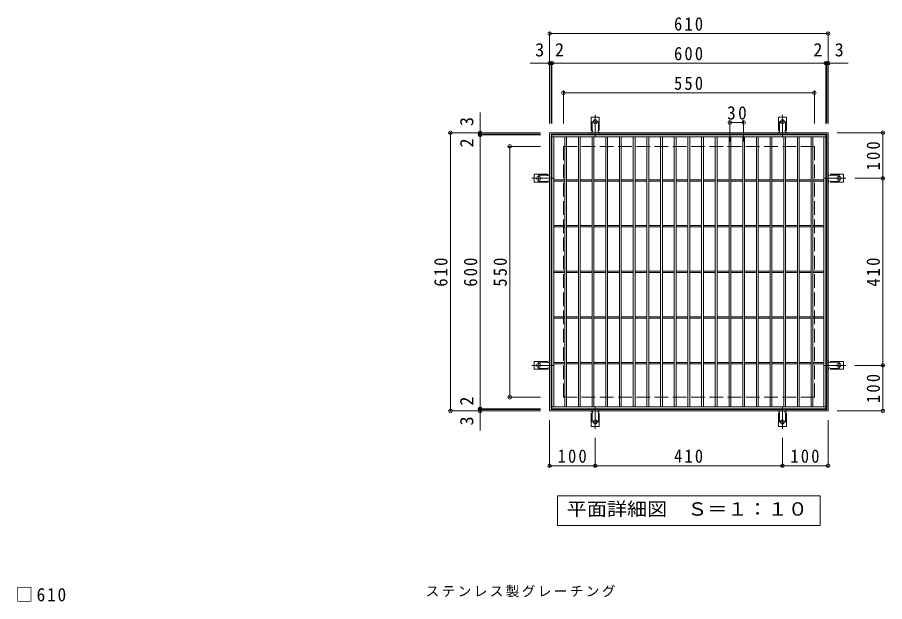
# Model space of a CAD drawing. Units: millimetres, scale not verified. Extents: x -1579 to 1616, y -1371 to 1294.
# Drawn here: x -1471 to 429, y 13 to 1294 of the extents above; entities that cross this region are included whole.
import ezdxf
from ezdxf.enums import TextEntityAlignment as Align

# ---------------------------------------------------------------- set-up
doc = ezdxf.new("R2010")
doc.units = ezdxf.units.MM
doc.header["$LTSCALE"] = 10
doc.header["$PDMODE"] = 32
doc.header["$PDSIZE"] = 8
for name, pattern in [('CHAIN2', [12, 9, -1, 1, -1]), ('DASHED2', [3, 2, -1]), ('DASHED3', [4, 3, -1])]:
    doc.linetypes.add(name, pattern=pattern)
for name, color, linetype, lineweight in [('C-1', 2, 'Continuous', 9), ('C-2', 3, 'Continuous', 9), ('C-4', 7, 'Continuous', 9), ('C-5', 2, 'Continuous', 9), ('C-A', 3, 'Continuous', 9), ('D-5', 7, 'Continuous', 9)]:
    doc.layers.add(name, color=color, linetype=linetype, lineweight=lineweight)
doc.styles.add('ＭＳ ゴシック', font='')
doc.styles.get('ＭＳ ゴシック').set_extended_font_data('MS Gothic')

msp = doc.modelspace()

# ---------------------------------------------------------------- linework, layer by layer
at = {"layer": 'C-1'}
for p, q in [((-305, 1041.01), (-305, 431.01)), ((305, 1041.01), (-305, 1041.01)), ((-302, 1038.01), (-302, 434.01)), ((302, 1038.01), (-302, 1038.01))]:
    msp.add_line(p, q, dxfattribs=at)
at = {"layer": 'C-1', "linetype": 'DASHED3'}
for p, q in [((-275, 1011.01), (-275, 461.01)), ((275, 1011.01), (-275, 1011.01))]:
    msp.add_line(p, q, dxfattribs=at)
at = {"layer": 'C-1'}
for points in [[(-305, 431.01), (305, 431.01), (305, 1041.01)], [(-302, 434.01), (302, 434.01), (302, 1038.01)]]:
    msp.add_lwpolyline(points, dxfattribs=at)
at = {"layer": 'C-1', "linetype": 'DASHED3'}
msp.add_lwpolyline([(-275, 461.01), (275, 461.01), (275, 1011.01)], dxfattribs=at)
at = {"layer": 'C-2'}
for p, q in [((-300, 436.01), (-300, 1036.01)), ((-300, 1036.01), (300, 1036.01)), ((-300, 1032.01), (300, 1032.01)), ((-296, 440.01), (-296, 1032.01)), ((-272, 440.01), (-272, 1032.01)), ((-268, 440.01), (-268, 1032.01)), ((-242, 440.01), (-242, 1032.01)), ((-238, 440.01), (-238, 1032.01)), ((-212, 440.01), (-212, 1032.01)), ((-208, 440.01), (-208, 1032.01)), ((-182, 440.01), (-182, 1032.01)), ((-178, 440.01), (-178, 1032.01)), ((-152, 440.01), (-152, 1032.01)), ((-148, 440.01), (-148, 1032.01)), ((-122, 440.01), (-122, 1032.01)), ((-118, 440.01), (-118, 1032.01)), ((-92, 440.01), (-92, 1032.01)), ((-88, 440.01), (-88, 1032.01)), ((-62, 440.01), (-62, 1032.01)), ((-58, 440.01), (-58, 1032.01)), ((-32, 440.01), (-32, 1032.01)), ((-28, 440.01), (-28, 1032.01)), ((-2, 440.01), (-2, 1032.01)), ((2, 440.01), (2, 1032.01)), ((28, 440.01), (28, 1032.01)), ((32, 440.01), (32, 1032.01)), ((58, 440.01), (58, 1032.01)), ((62, 440.01), (62, 1032.01)), ((88, 440.01), (88, 1032.01)), ((92, 440.01), (92, 1032.01)), ((118, 440.01), (118, 1032.01)), ((122, 440.01), (122, 1032.01)), ((148, 440.01), (148, 1032.01)), ((152, 440.01), (152, 1032.01)), ((178, 440.01), (178, 1032.01)), ((182, 440.01), (182, 1032.01)), ((208, 440.01), (208, 1032.01)), ((212, 440.01), (212, 1032.01)), ((238, 440.01), (238, 1032.01)), ((242, 440.01), (242, 1032.01)), ((268, 440.01), (268, 1032.01)), ((272, 440.01), (272, 1032.01)), ((296, 440.01), (296, 1032.01)), ((-296, 937.51), (-272, 937.51)), ((-296, 934.51), (-272, 934.51)), ((-268, 937.51), (-242, 937.51)), ((-268, 934.51), (-242, 934.51)), ((-238, 937.51), (-212, 937.51)), ((-238, 934.51), (-212, 934.51)), ((-208, 937.51), (-182, 937.51)), ((-208, 934.51), (-182, 934.51)), ((-178, 937.51), (-152, 937.51)), ((-178, 934.51), (-152, 934.51)), ((-148, 937.51), (-122, 937.51)), ((-148, 934.51), (-122, 934.51)), ((-118, 937.51), (-92, 937.51)), ((-118, 934.51), (-92, 934.51)), ((-88, 937.51), (-62, 937.51)), ((-88, 934.51), (-62, 934.51)), ((-58, 937.51), (-32, 937.51)), ((-58, 934.51), (-32, 934.51)), ((-28, 937.51), (-2, 937.51)), ((-28, 934.51), (-2, 934.51)), ((2, 937.51), (28, 937.51)), ((2, 934.51), (28, 934.51)), ((32, 937.51), (58, 937.51)), ((32, 934.51), (58, 934.51)), ((62, 937.51), (88, 937.51)), ((62, 934.51), (88, 934.51)), ((92, 937.51), (118, 937.51)), ((92, 934.51), (118, 934.51)), ((122, 937.51), (148, 937.51)), ((122, 934.51), (148, 934.51)), ((152, 937.51), (178, 937.51)), ((152, 934.51), (178, 934.51)), ((182, 937.51), (208, 937.51)), ((182, 934.51), (208, 934.51)), ((212, 937.51), (238, 937.51)), ((212, 934.51), (238, 934.51)), ((242, 937.51), (268, 937.51)), ((242, 934.51), (268, 934.51)), ((272, 937.51), (296, 937.51)), ((272, 934.51), (296, 934.51)), ((-296, 837.51), (-272, 837.51)), ((-268, 837.51), (-242, 837.51)), ((-238, 837.51), (-212, 837.51)), ((-208, 837.51), (-182, 837.51)), ((-178, 837.51), (-152, 837.51)), ((-148, 837.51), (-122, 837.51)), ((-118, 837.51), (-92, 837.51)), ((-88, 837.51), (-62, 837.51)), ((-58, 837.51), (-32, 837.51)), ((-28, 837.51), (-2, 837.51)), ((2, 837.51), (28, 837.51)), ((32, 837.51), (58, 837.51)), ((62, 837.51), (88, 837.51)), ((92, 837.51), (118, 837.51)), ((122, 837.51), (148, 837.51)), ((152, 837.51), (178, 837.51)), ((182, 837.51), (208, 837.51)), ((212, 837.51), (238, 837.51)), ((242, 837.51), (268, 837.51)), ((272, 837.51), (296, 837.51)), ((-296, 834.51), (-272, 834.51)), ((-268, 834.51), (-242, 834.51)), ((-238, 834.51), (-212, 834.51)), ((-208, 834.51), (-182, 834.51)), ((-178, 834.51), (-152, 834.51)), ((-148, 834.51), (-122, 834.51)), ((-118, 834.51), (-92, 834.51)), ((-88, 834.51), (-62, 834.51)), ((-58, 834.51), (-32, 834.51)), ((-28, 834.51), (-2, 834.51)), ((2, 834.51), (28, 834.51)), ((32, 834.51), (58, 834.51)), ((62, 834.51), (88, 834.51)), ((92, 834.51), (118, 834.51)), ((122, 834.51), (148, 834.51)), ((152, 834.51), (178, 834.51)), ((182, 834.51), (208, 834.51)), ((212, 834.51), (238, 834.51)), ((242, 834.51), (268, 834.51)), ((272, 834.51), (296, 834.51)), ((-296, 737.51), (-272, 737.51)), ((-296, 734.51), (-272, 734.51)), ((-268, 737.51), (-242, 737.51)), ((-268, 734.51), (-242, 734.51)), ((-238, 737.51), (-212, 737.51)), ((-238, 734.51), (-212, 734.51)), ((-208, 737.51), (-182, 737.51)), ((-208, 734.51), (-182, 734.51)), ((-178, 737.51), (-152, 737.51)), ((-178, 734.51), (-152, 734.51)), ((-148, 737.51), (-122, 737.51)), ((-148, 734.51), (-122, 734.51)), ((-118, 737.51), (-92, 737.51)), ((-118, 734.51), (-92, 734.51)), ((-88, 737.51), (-62, 737.51)), ((-88, 734.51), (-62, 734.51)), ((-58, 737.51), (-32, 737.51)), ((-58, 734.51), (-32, 734.51)), ((-28, 737.51), (-2, 737.51)), ((-28, 734.51), (-2, 734.51)), ((2, 737.51), (28, 737.51)), ((2, 734.51), (28, 734.51)), ((32, 737.51), (58, 737.51)), ((32, 734.51), (58, 734.51)), ((62, 737.51), (88, 737.51)), ((62, 734.51), (88, 734.51)), ((92, 737.51), (118, 737.51)), ((92, 734.51), (118, 734.51)), ((122, 737.51), (148, 737.51)), ((122, 734.51), (148, 734.51)), ((152, 737.51), (178, 737.51)), ((152, 734.51), (178, 734.51)), ((182, 737.51), (208, 737.51)), ((182, 734.51), (208, 734.51)), ((212, 737.51), (238, 737.51)), ((212, 734.51), (238, 734.51)), ((242, 737.51), (268, 737.51)), ((242, 734.51), (268, 734.51)), ((272, 737.51), (296, 737.51)), ((272, 734.51), (296, 734.51)), ((-296, 637.51), (-272, 637.51)), ((-296, 634.51), (-272, 634.51)), ((-268, 637.51), (-242, 637.51)), ((-268, 634.51), (-242, 634.51)), ((-238, 637.51), (-212, 637.51)), ((-238, 634.51), (-212, 634.51)), ((-208, 637.51), (-182, 637.51)), ((-208, 634.51), (-182, 634.51)), ((-178, 637.51), (-152, 637.51)), ((-178, 634.51), (-152, 634.51)), ((-148, 637.51), (-122, 637.51)), ((-148, 634.51), (-122, 634.51)), ((-118, 637.51), (-92, 637.51)), ((-118, 634.51), (-92, 634.51)), ((-88, 637.51), (-62, 637.51)), ((-88, 634.51), (-62, 634.51)), ((-58, 637.51), (-32, 637.51)), ((-58, 634.51), (-32, 634.51)), ((-28, 637.51), (-2, 637.51)), ((-28, 634.51), (-2, 634.51)), ((2, 637.51), (28, 637.51)), ((2, 634.51), (28, 634.51)), ((32, 637.51), (58, 637.51)), ((32, 634.51), (58, 634.51)), ((62, 637.51), (88, 637.51)), ((62, 634.51), (88, 634.51)), ((92, 637.51), (118, 637.51)), ((92, 634.51), (118, 634.51)), ((122, 637.51), (148, 637.51)), ((122, 634.51), (148, 634.51)), ((152, 637.51), (178, 637.51)), ((152, 634.51), (178, 634.51)), ((182, 637.51), (208, 637.51)), ((182, 634.51), (208, 634.51)), ((212, 637.51), (238, 637.51)), ((212, 634.51), (238, 634.51)), ((242, 637.51), (268, 637.51)), ((242, 634.51), (268, 634.51)), ((272, 637.51), (296, 637.51)), ((272, 634.51), (296, 634.51)), ((-296, 537.51), (-272, 537.51)), ((-296, 534.51), (-272, 534.51)), ((-268, 537.51), (-242, 537.51)), ((-268, 534.51), (-242, 534.51)), ((-238, 537.51), (-212, 537.51)), ((-238, 534.51), (-212, 534.51)), ((-208, 537.51), (-182, 537.51)), ((-208, 534.51), (-182, 534.51)), ((-178, 537.51), (-152, 537.51)), ((-178, 534.51), (-152, 534.51)), ((-148, 537.51), (-122, 537.51)), ((-148, 534.51), (-122, 534.51)), ((-118, 537.51), (-92, 537.51)), ((-118, 534.51), (-92, 534.51)), ((-88, 537.51), (-62, 537.51)), ((-88, 534.51), (-62, 534.51)), ((-58, 537.51), (-32, 537.51)), ((-58, 534.51), (-32, 534.51)), ((-28, 537.51), (-2, 537.51)), ((-28, 534.51), (-2, 534.51)), ((2, 537.51), (28, 537.51)), ((2, 534.51), (28, 534.51)), ((32, 537.51), (58, 537.51)), ((32, 534.51), (58, 534.51)), ((62, 537.51), (88, 537.51)), ((62, 534.51), (88, 534.51)), ((92, 537.51), (118, 537.51)), ((92, 534.51), (118, 534.51)), ((122, 537.51), (148, 537.51)), ((122, 534.51), (148, 534.51)), ((152, 537.51), (178, 537.51)), ((152, 534.51), (178, 534.51)), ((182, 537.51), (208, 537.51)), ((182, 534.51), (208, 534.51)), ((212, 537.51), (238, 537.51)), ((212, 534.51), (238, 534.51)), ((242, 537.51), (268, 537.51)), ((242, 534.51), (268, 534.51)), ((272, 537.51), (296, 537.51)), ((272, 534.51), (296, 534.51)), ((300, 440.01), (-300, 440.01))]:
    msp.add_line(p, q, dxfattribs=at)
msp.add_lwpolyline([(300, 1036.01), (300, 436.01), (-300, 436.01)], dxfattribs=at)
at = {"layer": 'C-4'}
for p, q in [((-305, 1261.43), (-305, 1061.01)), ((-305, 1258.43), (305, 1258.43)), ((305, 1261.43), (305, 1061.01)), ((-305, 1193.43), (-347.57, 1193.43)), ((-305, 1193.43), (-302, 1193.43)), ((-302, 1196.43), (-302, 1061.01)), ((-302, 1193.43), (-300, 1193.43)), ((-300, 1196.43), (-300, 1061.01)), ((-300, 1193.43), (300, 1193.43)), ((300, 1196.43), (300, 1061.01)), ((300, 1193.43), (302, 1193.43)), ((302, 1196.43), (302, 1061.01)), ((302, 1193.43), (305, 1193.43)), ((305, 1193.43), (349.17, 1193.43)), ((-275, 1131.43), (-275, 1061.01)), ((-275, 1128.43), (275, 1128.43)), ((275, 1131.43), (275, 1061.01)), ((-457.42, 1041.01), (-457.42, 1085.18)), ((90, 1066.43), (90, 1021.97)), ((120, 1066.43), (120, 1021.97)), ((90, 1063.43), (120, 1063.43)), ((-525.42, 1041.01), (-325, 1041.01)), ((-522.42, 431.01), (-522.42, 1041.01)), ((-460.42, 1038.01), (-325, 1038.01)), ((-460.42, 1036.01), (-325, 1036.01)), ((-457.42, 1038.01), (-457.42, 1041.01)), ((-457.42, 1036.01), (-457.42, 1038.01)), ((-457.42, 436.01), (-457.42, 1036.01)), ((428, 1041.01), (325, 1041.01)), ((425, 941.01), (425, 1041.01)), ((-395.42, 1011.01), (-325, 1011.01)), ((-392.42, 461.01), (-392.42, 1011.01)), ((428, 941.01), (364, 941.01)), ((425, 531.01), (425, 941.01)), ((428, 531.01), (364, 531.01)), ((425, 431.01), (425, 531.01)), ((-395.42, 461.01), (-325, 461.01)), ((-525.42, 431.01), (-325, 431.01)), ((-460.42, 436.01), (-325, 436.01)), ((-460.42, 434.01), (-325, 434.01)), ((-457.42, 434.01), (-457.42, 436.01)), ((-457.42, 431.01), (-457.42, 434.01)), ((-457.42, 431.01), (-457.42, 388.44)), ((428, 431.01), (325, 431.01)), ((-305, 308.01), (-305, 411.01)), ((305, 308.01), (305, 411.01)), ((-205, 308.01), (-205, 372.01)), ((205, 308.01), (205, 372.01)), ((-305, 311.01), (-205, 311.01)), ((-205, 311.01), (205, 311.01)), ((205, 311.01), (305, 311.01))]:
    msp.add_line(p, q, dxfattribs=at)
for p in [(-305, 1258.43), (305, 1258.43), (-305, 1193.43), (-302, 1193.43), (-300, 1193.43), (300, 1193.43), (302, 1193.43), (305, 1193.43), (-275, 1128.43), (275, 1128.43), (90, 1063.43), (120, 1063.43), (-522.42, 1041.01), (-457.42, 1041.01), (-457.42, 1038.01), (-457.42, 1036.01), (425, 1041.01), (-392.42, 1011.01), (425, 941.01), (425, 531.01), (-392.42, 461.01), (-457.42, 436.01), (-457.42, 434.01), (-522.42, 431.01), (-457.42, 431.01), (425, 431.01), (-305, 311.01), (-205, 311.01), (205, 311.01), (305, 311.01)]:
    msp.add_point(p, dxfattribs=at)
at = {"layer": 'C-5', "color": 7}
msp.add_lwpolyline([(-287.5, 180.11), (-287.5, 245.11), (287.5, 245.11), (287.5, 180.11)], close=True, dxfattribs=at)
at = {"layer": 'C-A'}
for p, q in [((-213.75, 1046.01), (-213.75, 1075.01)), ((-213.75, 1075.01), (-196.25, 1075.01)), ((-196.25, 1046.01), (-196.25, 1075.01)), ((196.25, 1046.01), (196.25, 1075.01)), ((196.25, 1075.01), (213.75, 1075.01)), ((213.75, 1046.01), (213.75, 1075.01)), ((-213.75, 1046.01), (-212.5, 1046.01)), ((-196.25, 1046.01), (-197.5, 1046.01)), ((196.25, 1046.01), (197.5, 1046.01)), ((213.75, 1046.01), (212.5, 1046.01)), ((-212.49, 1042.01), (-213.01, 1042.01)), ((-197, 1042.01), (-197.5, 1042.01)), ((197.5, 1042.01), (196.99, 1042.01)), ((213, 1042.01), (212.5, 1042.01)), ((-310, 949.76), (-339, 949.76)), ((-339, 932.26), (-339, 949.76)), ((-310, 932.26), (-339, 932.26)), ((-310, 949.76), (-310, 948.51)), ((-310, 932.26), (-310, 933.51)), ((-306, 949.01), (-306, 948.51)), ((-306, 933.51), (-306, 933)), ((306, 949.01), (306, 948.51)), ((306, 933.51), (306, 933)), ((310, 949.76), (310, 948.51)), ((310, 949.76), (339, 949.76)), ((310, 932.26), (310, 933.51)), ((310, 932.26), (339, 932.26)), ((339, 932.26), (339, 949.76)), ((-310, 539.76), (-339, 539.76)), ((-339, 522.26), (-339, 539.76)), ((-310, 539.76), (-310, 538.51)), ((-306, 539.01), (-306, 538.51)), ((306, 539.01), (306, 538.51)), ((310, 539.76), (310, 538.51)), ((310, 539.76), (339, 539.76)), ((339, 522.26), (339, 539.76)), ((-310, 522.26), (-339, 522.26)), ((-310, 522.26), (-310, 523.51)), ((-306, 523.51), (-306, 523)), ((306, 523.51), (306, 523)), ((310, 522.26), (310, 523.51)), ((310, 522.26), (339, 522.26)), ((-213.75, 426.01), (-212.5, 426.01)), ((-213.75, 426.01), (-213.75, 397.01)), ((-212.49, 430.01), (-213.01, 430.01)), ((-197, 430.01), (-197.5, 430.01)), ((-196.25, 426.01), (-197.5, 426.01)), ((-196.25, 426.01), (-196.25, 397.01)), ((196.25, 426.01), (197.5, 426.01)), ((196.25, 426.01), (196.25, 397.01)), ((197.5, 430.01), (196.99, 430.01)), ((213, 430.01), (212.5, 430.01)), ((213.75, 426.01), (212.5, 426.01)), ((213.75, 426.01), (213.75, 397.01)), ((-213.75, 397.01), (-196.25, 397.01)), ((196.25, 397.01), (213.75, 397.01))]:
    msp.add_line(p, q, dxfattribs=at)
at = {"layer": 'C-A', "linetype": 'DASHED2'}
for p, q in [((-211.75, 1045.86), (-211.75, 1075.01)), ((-198.25, 1045.86), (-198.25, 1075.01)), ((198.25, 1045.86), (198.25, 1075.01)), ((211.75, 1045.86), (211.75, 1075.01)), ((-309.85, 947.76), (-339, 947.76)), ((-309.85, 934.26), (-339, 934.26)), ((309.85, 947.76), (339, 947.76)), ((309.85, 934.26), (339, 934.26)), ((-309.85, 537.76), (-339, 537.76)), ((309.85, 537.76), (339, 537.76)), ((-309.85, 524.26), (-339, 524.26)), ((309.85, 524.26), (339, 524.26)), ((-211.75, 426.16), (-211.75, 397.01)), ((-198.25, 426.16), (-198.25, 397.01)), ((198.25, 426.16), (198.25, 397.01)), ((211.75, 426.16), (211.75, 397.01))]:
    msp.add_line(p, q, dxfattribs=at)
at = {"layer": 'C-A', "color": 7, "linetype": 'CHAIN2'}
for p, q in [((-199.22, 1065.01), (-210.78, 1065.01)), ((-205, 1032.01), (-205, 1080.01)), ((210.78, 1065.01), (199.22, 1065.01)), ((205, 1032.01), (205, 1080.01)), ((-296, 941.01), (-344, 941.01)), ((-329, 946.79), (-329, 935.23)), ((296, 941.01), (344, 941.01)), ((329, 946.79), (329, 935.23)), ((-329, 536.79), (-329, 525.23)), ((329, 536.79), (329, 525.23)), ((-296, 531.01), (-344, 531.01)), ((296, 531.01), (344, 531.01)), ((-205, 440.01), (-205, 392.01)), ((205, 440.01), (205, 392.01)), ((-199.22, 407.01), (-210.78, 407.01)), ((210.78, 407.01), (199.22, 407.01))]:
    msp.add_line(p, q, dxfattribs=at)
at = {"layer": 'C-A'}
for centre in [(-205, 1065.01), (205, 1065.01), (-329, 941.01), (329, 941.01), (-329, 531.01), (329, 531.01), (-205, 407.01), (205, 407.01)]:
    msp.add_circle(centre, 4.25, dxfattribs=at)
for centre, start, end in [((-212.5, 1044.01), 270.13329, 90), ((-197.5, 1044.01), 90, 270), ((197.5, 1044.01), 270.13329, 90), ((212.5, 1044.01), 90, 270), ((-213, 1040.01), 90.24162, 150.00072), ((-197, 1040.01), 29.99951, 89.72403), ((197, 1040.01), 90.24162, 150.00072), ((213, 1040.01), 29.99951, 89.72403), ((-304, 949.01), 119.99951, 179.72403), ((304, 949.01), 0.27597, 60.00049), ((-308, 948.51), 180, 0), ((-308, 933.51), 0.13329, 180), ((-304, 933.01), 180.24162, 240.00072), ((304, 933.01), 299.99928, 359.75838), ((308, 948.51), 180, 0), ((308, 933.51), 0, 179.86671), ((-308, 538.51), 180, 0), ((-304, 539.01), 119.99951, 179.72403), ((304, 539.01), 0.27597, 60.00049), ((308, 538.51), 180, 0), ((-308, 523.51), 0.13329, 180), ((-304, 523.01), 180.24162, 240.00072), ((304, 523.01), 299.99928, 359.75838), ((308, 523.51), 0, 179.86671), ((-213, 432.01), 209.99928, 269.75838), ((-212.5, 428.01), 270, 89.86671), ((-197.5, 428.01), 90, 270), ((-197, 432.01), 270.27597, 330.00049), ((197, 432.01), 209.99928, 269.75838), ((197.5, 428.01), 270, 89.86671), ((212.5, 428.01), 90, 270), ((213, 432.01), 270.27597, 330.00049)]:
    msp.add_arc(centre, 2, start, end, dxfattribs=at)

# ---------------------------------------------------------------- texts
at = {"layer": 'C-4', "color": 2, "style": 'ＭＳ ゴシック'}
for s, p in [('3', (-336.9, 1199.43)), ('2', (-293.43, 1199.43)), ('2', (272.61, 1199.43)), ('3', (319.44, 1199.43))]:
    msp.add_text(s, height=29.33, dxfattribs=at).set_placement(p, align=Align.BOTTOM_LEFT)
for s, p in [('3', (-463.42, 1055.45)), ('2', (-463.42, 1008.62)), ('2', (-463.42, 442.58)), ('3', (-463.42, 399.11))]:
    msp.add_text(s, height=29.33, rotation=90, dxfattribs=at).set_placement(p, align=Align.BOTTOM_LEFT)
at = {"layer": 'C-4', "color": 2, "char_height": 29.33, "attachment_point": 7, "style": 'ＭＳ ゴシック'}
for s, insert in [('\\T1.27;\\W0.9;610', (-32.5, 1264.43)), ('\\T1.27;\\W0.9;600', (-32.5, 1199.43)), ('\\T1.27;\\W0.9;550', (-32.5, 1134.43)), ('\\T1.27;\\W0.95;30', (83.75, 1069.43)), ('\\T1.27;\\W0.9;100', (-287.5, 317.01)), ('\\T1.27;\\W0.9;410', (-32.5, 317.01)), ('\\T1.27;\\W0.9;100', (222.5, 317.01))]:
    msp.add_mtext(s, dxfattribs=dict(at, insert=insert))
at = {"layer": 'C-4', "color": 2, "char_height": 29.33, "attachment_point": 7, "rotation": 90, "style": 'ＭＳ ゴシック'}
for s, insert in [('\\T1.27;\\W0.9;100', (419, 958.51)), ('\\T1.27;\\W0.9;610', (-528.42, 703.51)), ('\\T1.27;\\W0.9;600', (-463.42, 703.51)), ('\\T1.27;\\W0.9;550', (-398.42, 703.51)), ('\\T1.27;\\W0.9;410', (419, 703.51)), ('\\T1.27;\\W0.9;100', (419, 448.51))]:
    msp.add_mtext(s, dxfattribs=dict(at, insert=insert))
at = {"layer": 'C-5', "style": 'ＭＳ ゴシック', "width": 1.1}
msp.add_text('平面詳細図\u3000Ｓ＝１：１０', height=29.33, dxfattribs=at).set_placement((-267.5, 192.61), align=Align.BOTTOM_LEFT)
at = {"layer": 'D-5', "color": 2, "insert": (-1475.11, 12.94), "char_height": 29.33, "attachment_point": 7, "style": 'ＭＳ ゴシック'}
msp.add_mtext('\\T1.21;\\W0.95;□610', dxfattribs=at)
at = {"layer": 'D-5', "insert": (-576.77, 22.45), "char_height": 21.99, "attachment_point": 7, "style": 'ＭＳ ゴシック'}
msp.add_mtext('\\T1.17;ステンレス製グレーチング', dxfattribs=at)

doc.saveas('drawing.dxf')
